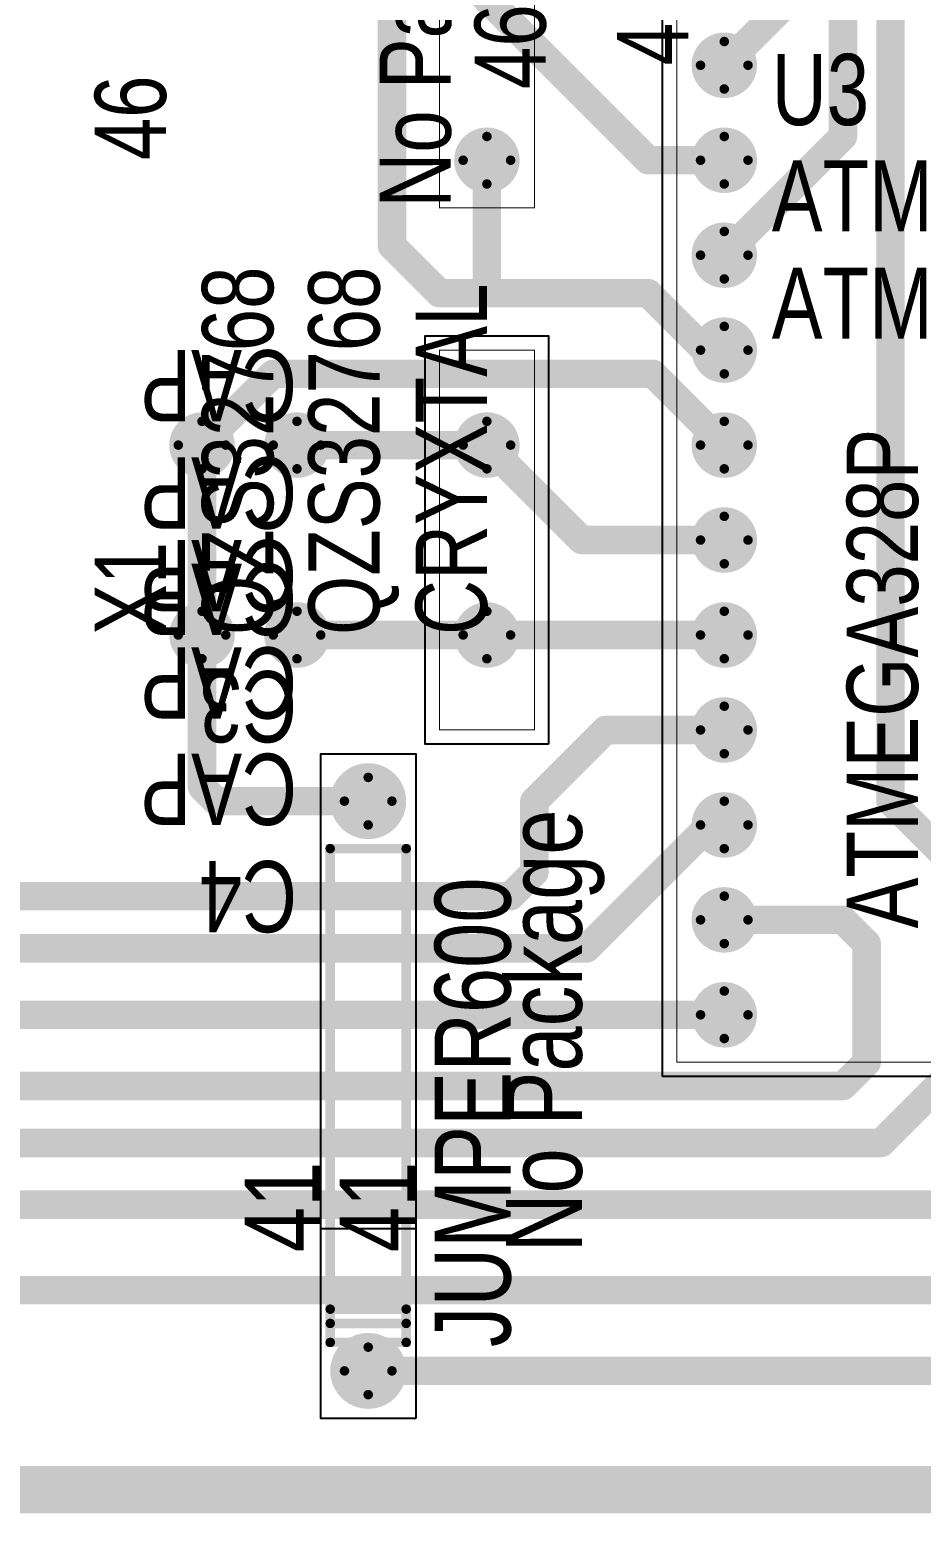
# Model space of a CAD drawing. Extents: x 0.2 to 44.6, y -5.7 to 3.4.
# Drawn here: x 2.818 to 3.758, y 0.016 to 1.579 of the extents above; entities that cross this region are included whole.
import ezdxf

# ---------------------------------------------------------------- set-up
doc = ezdxf.new("R2010")
doc.units = 0

msp = doc.modelspace()

# ---------------------------------------------------------------- linework, layer by layer
at = {"const_width": 0.05}
msp.add_lwpolyline([(0.25, 0.041), (0.25, 3.291), (5.05, 3.291), (5.05, 0.041), (0.25, 0.041)], close=True, dxfattribs=at)
for points in [[(3.485, 0.476), (3.485, 1.906), (3.915, 1.906), (3.915, 0.476), (3.485, 0.476, -0.000104)], [(3.365, 0.826), (3.235, 0.826), (3.235, 1.256), (3.365, 1.256), (3.365, 0.826, -0.000101)], [(3.235, 1.256, 1), (3.235, 1.256, 1)], [(3.365, 1.256, 1), (3.365, 1.256, 1)], [(3.125, 0.816, 1), (3.125, 0.816, 1)], [(3.225, 0.816, 1), (3.225, 0.816, 1)], [(3.235, 0.826, 1), (3.235, 0.826, 1)], [(3.365, 0.826, 1), (3.365, 0.826, 1)], [(3.365, 0.826, 1), (3.365, 0.826, 1)], [(3.485, 0.476, 1), (3.485, 0.476, 1)], [(3.485, 0.476, 1), (3.485, 0.476, 1)], [(3.125, 0.316, 1), (3.125, 0.316, 1)], [(3.225, 0.316, 1), (3.225, 0.316, 1)], [(3.125, 0.116, 1), (3.125, 0.116, 1)], [(3.125, 0.116, 1), (3.125, 0.116, 1)], [(3.225, 0.116, 1), (3.225, 0.116, 1)], [(3.225, 0.116, 1), (3.225, 0.116, 1)], [(3.225, 0.116, 1), (3.225, 0.116, 1)], [(3.225, 0.116, 1), (3.225, 0.116, 1)]]:
    msp.add_lwpolyline(points, format="xyb", close=True)
for points in [[(3.225, 0.116), (3.125, 0.116), (3.125, 0.816), (3.225, 0.816), (3.225, 0.116)], [(3.225, 0.116), (3.125, 0.116), (3.125, 0.316), (3.225, 0.316), (3.225, 0.116)]]:
    msp.add_lwpolyline(points, close=True)
at = {"layer": 'AST', "const_width": 0.01}
for points in [[(3.135, 0.216), (3.135, 0.716), (3.215, 0.716), (3.215, 0.216), (3.135, 0.216)], [(3.135, 0.196), (3.135, 0.231), (3.215, 0.231), (3.215, 0.196), (3.135, 0.196)]]:
    msp.add_lwpolyline(points, close=True, dxfattribs=at)
at = {"layer": 'AST', "const_width": 0.005}
for points in [[(3.1325, 0.716, 1), (3.1375, 0.716, 1)], [(3.2125, 0.716, 1), (3.2175, 0.716, 1)], [(3.1325, 0.231, 1), (3.1375, 0.231, 1)], [(3.2125, 0.231, 1), (3.2175, 0.231, 1)], [(3.1325, 0.216, 1), (3.1375, 0.216, 1)], [(3.1325, 0.216, 1), (3.1375, 0.216, 1)], [(3.2125, 0.216, 1), (3.2175, 0.216, 1)], [(3.1325, 0.196, 1), (3.1375, 0.196, 1)], [(3.1325, 0.196, 1), (3.1375, 0.196, 1)], [(3.2125, 0.196, 1), (3.2175, 0.196, 1)]]:
    msp.add_lwpolyline(points, format="xyb", close=True, dxfattribs=at)
at = {"layer": 'BOT', "const_width": 0.03}
for points in [[(3.675, 1.991), (3.675, 1.466)], [(3.725, 1.941), (3.725, 0.766)], [(3.2, 1.351), (3.2, 1.666)], [(3.47, 1.441), (3.27, 1.641)], [(3.55, 1.541), (3.625, 1.616)], [(3.675, 1.466), (3.55, 1.341)], [(3.3, 1.441), (3.3, 1.301)], [(3.3, 1.441), (3.3, 1.301)], [(3.55, 1.441), (3.47, 1.441)], [(3.25, 1.301), (3.2, 1.351)], [(3.3, 1.301), (3.25, 1.301)], [(3.3, 1.301), (3.47, 1.301)], [(3.47, 1.301), (3.53, 1.241)], [(3.53, 1.241), (3.55, 1.241)], [(3.075, 1.216), (3, 1.141)], [(3.475, 1.216), (3.075, 1.216)], [(3.55, 1.141), (3.475, 1.216)], [(3, 0.941), (3, 1.141)], [(3.1, 1.141), (3.3, 1.141)], [(3.4, 1.041), (3.3, 1.141)], [(3.55, 1.041), (3.4, 1.041)], [(3, 0.941), (3, 0.781)], [(3.1, 0.941), (3.3, 0.941)], [(3.3, 0.941), (3.55, 0.941)], [(3.425, 0.841), (3.35, 0.766)], [(3.55, 0.841), (3.425, 0.841)], [(3, 0.781), (3.015, 0.766)], [(3.015, 0.766), (3.175, 0.766)], [(3.35, 0.766), (3.35, 0.691)], [(3.725, 0.766), (3.85, 0.641)], [(3.535, 0.741), (3.405, 0.611)], [(3.55, 0.741), (3.535, 0.741)], [(3.35, 0.691), (3.325, 0.666)], [(3.325, 0.666), (2.775, 0.666)], [(3.675, 0.641), (3.55, 0.641)], [(3.7, 0.616), (3.675, 0.641)], [(3.405, 0.611), (2.715, 0.611)], [(3.7, 0.491), (3.7, 0.616)], [(2.675, 0.541), (3.55, 0.541)], [(3.715, 0.406), (3.85, 0.541)], [(3.675, 0.466), (3.7, 0.491)], [(2.275, 0.466), (3.675, 0.466)], [(2.18, 0.406), (3.715, 0.406)], [(2.15, 0.341), (3.775, 0.341)], [(3.895, 0.251), (2.39, 0.251)], [(4.7, 0.166), (3.175, 0.166)]]:
    msp.add_lwpolyline(points, dxfattribs=at)
at = {"layer": 'BOT'}
for points, const_width in [([(3.535, 1.541, 1), (3.565, 1.541, 1)], 0.031), ([(3.5425, 1.541, 1), (3.5575, 1.541, 1)], 0.015), ([(3.285, 1.441, 1), (3.315, 1.441, 1)], 0.031), ([(3.535, 1.441, 1), (3.565, 1.441, 1)], 0.031), ([(3.6675, 1.466, 1), (3.6825, 1.466, 1)], 0.015), ([(3.6675, 1.466, 1), (3.6825, 1.466, 1)], 0.015), ([(3.2925, 1.441, 1), (3.3075, 1.441, 1)], 0.015), ([(3.2925, 1.441, 1), (3.3075, 1.441, 1)], 0.015), ([(3.4625, 1.441, 1), (3.4775, 1.441, 1)], 0.015), ([(3.4625, 1.441, 1), (3.4775, 1.441, 1)], 0.015), ([(3.5425, 1.441, 1), (3.5575, 1.441, 1)], 0.015), ([(3.1925, 1.351, 1), (3.2075, 1.351, 1)], 0.015), ([(3.1925, 1.351, 1), (3.2075, 1.351, 1)], 0.015), ([(3.535, 1.341, 1), (3.565, 1.341, 1)], 0.031), ([(3.5425, 1.341, 1), (3.5575, 1.341, 1)], 0.015), ([(3.2425, 1.301, 1), (3.2575, 1.301, 1)], 0.015), ([(3.2425, 1.301, 1), (3.2575, 1.301, 1)], 0.015), ([(3.2925, 1.301, 1), (3.3075, 1.301, 1)], 0.015), ([(3.2925, 1.301, 1), (3.3075, 1.301, 1)], 0.015), ([(3.2925, 1.301, 1), (3.3075, 1.301, 1)], 0.015), ([(3.2925, 1.301, 1), (3.3075, 1.301, 1)], 0.015), ([(3.4625, 1.301, 1), (3.4775, 1.301, 1)], 0.015), ([(3.4625, 1.301, 1), (3.4775, 1.301, 1)], 0.015), ([(3.535, 1.241, 1), (3.565, 1.241, 1)], 0.031), ([(3.5225, 1.241, 1), (3.5375, 1.241, 1)], 0.015), ([(3.5225, 1.241, 1), (3.5375, 1.241, 1)], 0.015), ([(3.5425, 1.241, 1), (3.5575, 1.241, 1)], 0.015), ([(3.0675, 1.216, 1), (3.0825, 1.216, 1)], 0.015), ([(3.0675, 1.216, 1), (3.0825, 1.216, 1)], 0.015), ([(3.4675, 1.216, 1), (3.4825, 1.216, 1)], 0.015), ([(3.4675, 1.216, 1), (3.4825, 1.216, 1)], 0.015), ([(2.985, 1.141, 1), (3.015, 1.141, 1)], 0.031), ([(3.085, 1.141, 1), (3.115, 1.141, 1)], 0.031), ([(3.285, 1.141, 1), (3.315, 1.141, 1)], 0.031), ([(3.535, 1.141, 1), (3.565, 1.141, 1)], 0.031), ([(2.9925, 1.141, 1), (3.0075, 1.141, 1)], 0.015), ([(2.9925, 1.141, 1), (3.0075, 1.141, 1)], 0.015), ([(3.0925, 1.141, 1), (3.1075, 1.141, 1)], 0.015), ([(3.2925, 1.141, 1), (3.3075, 1.141, 1)], 0.015), ([(3.2925, 1.141, 1), (3.3075, 1.141, 1)], 0.015), ([(3.5425, 1.141, 1), (3.5575, 1.141, 1)], 0.015), ([(3.535, 1.041, 1), (3.565, 1.041, 1)], 0.031), ([(3.3925, 1.041, 1), (3.4075, 1.041, 1)], 0.015), ([(3.3925, 1.041, 1), (3.4075, 1.041, 1)], 0.015), ([(3.5425, 1.041, 1), (3.5575, 1.041, 1)], 0.015), ([(2.985, 0.941, 1), (3.015, 0.941, 1)], 0.031), ([(3.085, 0.941, 1), (3.115, 0.941, 1)], 0.031), ([(3.285, 0.941, 1), (3.315, 0.941, 1)], 0.031), ([(3.535, 0.941, 1), (3.565, 0.941, 1)], 0.031), ([(2.9925, 0.941, 1), (3.0075, 0.941, 1)], 0.015), ([(2.9925, 0.941, 1), (3.0075, 0.941, 1)], 0.015), ([(3.0925, 0.941, 1), (3.1075, 0.941, 1)], 0.015), ([(3.2925, 0.941, 1), (3.3075, 0.941, 1)], 0.015), ([(3.2925, 0.941, 1), (3.3075, 0.941, 1)], 0.015), ([(3.5425, 0.941, 1), (3.5575, 0.941, 1)], 0.015), ([(3.535, 0.841, 1), (3.565, 0.841, 1)], 0.031), ([(3.4175, 0.841, 1), (3.4325, 0.841, 1)], 0.015), ([(3.4175, 0.841, 1), (3.4325, 0.841, 1)], 0.015), ([(3.5425, 0.841, 1), (3.5575, 0.841, 1)], 0.015), ([(2.9925, 0.781, 1), (3.0075, 0.781, 1)], 0.015), ([(2.9925, 0.781, 1), (3.0075, 0.781, 1)], 0.015), ([(3.16, 0.766, 1), (3.19, 0.766, 1)], 0.031), ([(3.0075, 0.766, 1), (3.0225, 0.766, 1)], 0.015), ([(3.0075, 0.766, 1), (3.0225, 0.766, 1)], 0.015), ([(3.1675, 0.766, 1), (3.1825, 0.766, 1)], 0.015), ([(3.3425, 0.766, 1), (3.3575, 0.766, 1)], 0.015), ([(3.3425, 0.766, 1), (3.3575, 0.766, 1)], 0.015), ([(3.535, 0.741, 1), (3.565, 0.741, 1)], 0.031), ([(3.7175, 0.766, 1), (3.7325, 0.766, 1)], 0.015), ([(3.7175, 0.766, 1), (3.7325, 0.766, 1)], 0.015), ([(3.5275, 0.741, 1), (3.5425, 0.741, 1)], 0.015), ([(3.5275, 0.741, 1), (3.5425, 0.741, 1)], 0.015), ([(3.5425, 0.741, 1), (3.5575, 0.741, 1)], 0.015), ([(3.3425, 0.691, 1), (3.3575, 0.691, 1)], 0.015), ([(3.3425, 0.691, 1), (3.3575, 0.691, 1)], 0.015), ([(3.3175, 0.666, 1), (3.3325, 0.666, 1)], 0.015), ([(3.3175, 0.666, 1), (3.3325, 0.666, 1)], 0.015), ([(3.535, 0.641, 1), (3.565, 0.641, 1)], 0.031), ([(3.5425, 0.641, 1), (3.5575, 0.641, 1)], 0.015), ([(3.6675, 0.641, 1), (3.6825, 0.641, 1)], 0.015), ([(3.6675, 0.641, 1), (3.6825, 0.641, 1)], 0.015), ([(3.3975, 0.611, 1), (3.4125, 0.611, 1)], 0.015), ([(3.3975, 0.611, 1), (3.4125, 0.611, 1)], 0.015), ([(3.6925, 0.616, 1), (3.7075, 0.616, 1)], 0.015), ([(3.6925, 0.616, 1), (3.7075, 0.616, 1)], 0.015), ([(3.535, 0.541, 1), (3.565, 0.541, 1)], 0.031), ([(3.5425, 0.541, 1), (3.5575, 0.541, 1)], 0.015), ([(3.6925, 0.491, 1), (3.7075, 0.491, 1)], 0.015), ([(3.6925, 0.491, 1), (3.7075, 0.491, 1)], 0.015), ([(3.6675, 0.466, 1), (3.6825, 0.466, 1)], 0.015), ([(3.6675, 0.466, 1), (3.6825, 0.466, 1)], 0.015), ([(3.7075, 0.406, 1), (3.7225, 0.406, 1)], 0.015), ([(3.7075, 0.406, 1), (3.7225, 0.406, 1)], 0.015), ([(3.16, 0.166, 1), (3.19, 0.166, 1)], 0.031), ([(3.1675, 0.166, 1), (3.1825, 0.166, 1)], 0.015)]:
    msp.add_lwpolyline(points, format="xyb", close=True, dxfattribs=dict(at, const_width=const_width))
at = {"layer": 'DRD', "const_width": 0.01}
for points in [[(3.55, 1.516), (3.55, 1.566)], [(3.525, 1.541), (3.575, 1.541)], [(3.3, 1.416), (3.3, 1.466)], [(3.55, 1.416), (3.55, 1.466)], [(3.275, 1.441), (3.325, 1.441)], [(3.525, 1.441), (3.575, 1.441)], [(3.55, 1.316), (3.55, 1.366)], [(3.525, 1.341), (3.575, 1.341)], [(3.55, 1.216), (3.55, 1.266)], [(3.525, 1.241), (3.575, 1.241)], [(3, 1.116), (3, 1.166)], [(3.1, 1.116), (3.1, 1.166)], [(3.3, 1.116), (3.3, 1.166)], [(3.55, 1.116), (3.55, 1.166)], [(2.975, 1.141), (3.025, 1.141)], [(3.075, 1.141), (3.125, 1.141)], [(3.275, 1.141), (3.325, 1.141)], [(3.525, 1.141), (3.575, 1.141)], [(3.55, 1.016), (3.55, 1.066)], [(3.525, 1.041), (3.575, 1.041)], [(3, 0.916), (3, 0.966)], [(3.1, 0.916), (3.1, 0.966)], [(3.3, 0.916), (3.3, 0.966)], [(3.55, 0.916), (3.55, 0.966)], [(2.975, 0.941), (3.025, 0.941)], [(3.075, 0.941), (3.125, 0.941)], [(3.275, 0.941), (3.325, 0.941)], [(3.525, 0.941), (3.575, 0.941)], [(3.55, 0.816), (3.55, 0.866)], [(3.525, 0.841), (3.575, 0.841)], [(3.175, 0.741), (3.175, 0.791)], [(3.15, 0.766), (3.2, 0.766)], [(3.55, 0.716), (3.55, 0.766)], [(3.525, 0.741), (3.575, 0.741)], [(3.55, 0.616), (3.55, 0.666)], [(3.525, 0.641), (3.575, 0.641)], [(3.55, 0.516), (3.55, 0.566)], [(3.525, 0.541), (3.575, 0.541)], [(3.175, 0.141), (3.175, 0.191)], [(3.15, 0.166), (3.2, 0.166)]]:
    msp.add_lwpolyline(points, dxfattribs=at)
at = {"layer": 'DRD', "const_width": 0.005}
for points in [[(3.5475, 1.566, 1), (3.5525, 1.566, 1)], [(3.5225, 1.541, 1), (3.5275, 1.541, 1)], [(3.5725, 1.541, 1), (3.5775, 1.541, 1)], [(3.5475, 1.516, 1), (3.5525, 1.516, 1)], [(3.2975, 1.466, 1), (3.3025, 1.466, 1)], [(3.5475, 1.466, 1), (3.5525, 1.466, 1)], [(3.2725, 1.441, 1), (3.2775, 1.441, 1)], [(3.3225, 1.441, 1), (3.3275, 1.441, 1)], [(3.5225, 1.441, 1), (3.5275, 1.441, 1)], [(3.5725, 1.441, 1), (3.5775, 1.441, 1)], [(3.2975, 1.416, 1), (3.3025, 1.416, 1)], [(3.5475, 1.416, 1), (3.5525, 1.416, 1)], [(3.5475, 1.366, 1), (3.5525, 1.366, 1)], [(3.5225, 1.341, 1), (3.5275, 1.341, 1)], [(3.5725, 1.341, 1), (3.5775, 1.341, 1)], [(3.5475, 1.316, 1), (3.5525, 1.316, 1)], [(3.5475, 1.266, 1), (3.5525, 1.266, 1)], [(3.5225, 1.241, 1), (3.5275, 1.241, 1)], [(3.5725, 1.241, 1), (3.5775, 1.241, 1)], [(3.5475, 1.216, 1), (3.5525, 1.216, 1)], [(2.9975, 1.166, 1), (3.0025, 1.166, 1)], [(3.0975, 1.166, 1), (3.1025, 1.166, 1)], [(3.2975, 1.166, 1), (3.3025, 1.166, 1)], [(3.5475, 1.166, 1), (3.5525, 1.166, 1)], [(2.9725, 1.141, 1), (2.9775, 1.141, 1)], [(3.0225, 1.141, 1), (3.0275, 1.141, 1)], [(3.0725, 1.141, 1), (3.0775, 1.141, 1)], [(3.1225, 1.141, 1), (3.1275, 1.141, 1)], [(3.2725, 1.141, 1), (3.2775, 1.141, 1)], [(3.3225, 1.141, 1), (3.3275, 1.141, 1)], [(3.5225, 1.141, 1), (3.5275, 1.141, 1)], [(3.5725, 1.141, 1), (3.5775, 1.141, 1)], [(2.9975, 1.116, 1), (3.0025, 1.116, 1)], [(3.0975, 1.116, 1), (3.1025, 1.116, 1)], [(3.2975, 1.116, 1), (3.3025, 1.116, 1)], [(3.5475, 1.116, 1), (3.5525, 1.116, 1)], [(3.5475, 1.066, 1), (3.5525, 1.066, 1)], [(3.5225, 1.041, 1), (3.5275, 1.041, 1)], [(3.5725, 1.041, 1), (3.5775, 1.041, 1)], [(3.5475, 1.016, 1), (3.5525, 1.016, 1)], [(2.9975, 0.966, 1), (3.0025, 0.966, 1)], [(3.0975, 0.966, 1), (3.1025, 0.966, 1)], [(3.2975, 0.966, 1), (3.3025, 0.966, 1)], [(3.5475, 0.966, 1), (3.5525, 0.966, 1)], [(2.9725, 0.941, 1), (2.9775, 0.941, 1)], [(3.0225, 0.941, 1), (3.0275, 0.941, 1)], [(3.0725, 0.941, 1), (3.0775, 0.941, 1)], [(3.1225, 0.941, 1), (3.1275, 0.941, 1)], [(3.2725, 0.941, 1), (3.2775, 0.941, 1)], [(3.3225, 0.941, 1), (3.3275, 0.941, 1)], [(3.5225, 0.941, 1), (3.5275, 0.941, 1)], [(3.5725, 0.941, 1), (3.5775, 0.941, 1)], [(2.9975, 0.916, 1), (3.0025, 0.916, 1)], [(3.0975, 0.916, 1), (3.1025, 0.916, 1)], [(3.2975, 0.916, 1), (3.3025, 0.916, 1)], [(3.5475, 0.916, 1), (3.5525, 0.916, 1)], [(3.5475, 0.866, 1), (3.5525, 0.866, 1)], [(3.5225, 0.841, 1), (3.5275, 0.841, 1)], [(3.5725, 0.841, 1), (3.5775, 0.841, 1)], [(3.5475, 0.816, 1), (3.5525, 0.816, 1)], [(3.1725, 0.791, 1), (3.1775, 0.791, 1)], [(3.1475, 0.766, 1), (3.1525, 0.766, 1)], [(3.1975, 0.766, 1), (3.2025, 0.766, 1)], [(3.5475, 0.766, 1), (3.5525, 0.766, 1)], [(3.1725, 0.741, 1), (3.1775, 0.741, 1)], [(3.5225, 0.741, 1), (3.5275, 0.741, 1)], [(3.5725, 0.741, 1), (3.5775, 0.741, 1)], [(3.5475, 0.716, 1), (3.5525, 0.716, 1)], [(3.5475, 0.666, 1), (3.5525, 0.666, 1)], [(3.5225, 0.641, 1), (3.5275, 0.641, 1)], [(3.5725, 0.641, 1), (3.5775, 0.641, 1)], [(3.5475, 0.616, 1), (3.5525, 0.616, 1)], [(3.5475, 0.566, 1), (3.5525, 0.566, 1)], [(3.5225, 0.541, 1), (3.5275, 0.541, 1)], [(3.5725, 0.541, 1), (3.5775, 0.541, 1)], [(3.5475, 0.516, 1), (3.5525, 0.516, 1)], [(3.1725, 0.191, 1), (3.1775, 0.191, 1)], [(3.1475, 0.166, 1), (3.1525, 0.166, 1)], [(3.1975, 0.166, 1), (3.2025, 0.166, 1)], [(3.1725, 0.141, 1), (3.1775, 0.141, 1)]]:
    msp.add_lwpolyline(points, format="xyb", close=True, dxfattribs=at)
at = {"layer": 'DRL', "const_width": 0.019}
for points in [[(3.541, 1.541, 1), (3.559, 1.541, 1)], [(3.291, 1.441, 1), (3.309, 1.441, 1)], [(3.541, 1.441, 1), (3.559, 1.441, 1)], [(3.541, 1.341, 1), (3.559, 1.341, 1)], [(3.541, 1.241, 1), (3.559, 1.241, 1)], [(2.991, 1.141, 1), (3.009, 1.141, 1)], [(3.091, 1.141, 1), (3.109, 1.141, 1)], [(3.291, 1.141, 1), (3.309, 1.141, 1)], [(3.541, 1.141, 1), (3.559, 1.141, 1)], [(3.541, 1.041, 1), (3.559, 1.041, 1)], [(2.991, 0.941, 1), (3.009, 0.941, 1)], [(3.091, 0.941, 1), (3.109, 0.941, 1)], [(3.291, 0.941, 1), (3.309, 0.941, 1)], [(3.541, 0.941, 1), (3.559, 0.941, 1)], [(3.541, 0.841, 1), (3.559, 0.841, 1)], [(3.166, 0.766, 1), (3.184, 0.766, 1)], [(3.541, 0.741, 1), (3.559, 0.741, 1)], [(3.541, 0.641, 1), (3.559, 0.641, 1)], [(3.541, 0.541, 1), (3.559, 0.541, 1)], [(3.166, 0.166, 1), (3.184, 0.166, 1)]]:
    msp.add_lwpolyline(points, format="xyb", close=True, dxfattribs=at)
at = {"layer": 'GND'}
for points, const_width in [([(3.533, 1.541, 1), (3.567, 1.541, 1)], 0.035), ([(3.283, 1.441, 1), (3.317, 1.441, 1)], 0.035), ([(3.533, 1.441, 1), (3.567, 1.441, 1)], 0.035), ([(3.533, 1.341, 1), (3.567, 1.341, 1)], 0.035), ([(3.533, 1.241, 1), (3.567, 1.241, 1)], 0.035), ([(2.983, 1.141, 1), (3.017, 1.141, 1)], 0.035), ([(3.083, 1.141, 1), (3.117, 1.141, 1)], 0.035), ([(3.283, 1.141, 1), (3.317, 1.141, 1)], 0.035), ([(3.533, 1.141, 1), (3.567, 1.141, 1)], 0.035), ([(3.533, 1.041, 1), (3.567, 1.041, 1)], 0.035), ([(2.983, 0.941, 1), (3.017, 0.941, 1)], 0.035), ([(3.083, 0.941, 1), (3.117, 0.941, 1)], 0.035), ([(3.283, 0.941, 1), (3.317, 0.941, 1)], 0.035), ([(3.533, 0.941, 1), (3.567, 0.941, 1)], 0.035), ([(3.533, 0.841, 1), (3.567, 0.841, 1)], 0.035), ([(3.155, 0.766, 1), (3.195, 0.766, 1)], 0.04), ([(3.533, 0.741, 1), (3.567, 0.741, 1)], 0.035), ([(3.533, 0.641, 1), (3.567, 0.641, 1)], 0.035), ([(3.533, 0.541, 1), (3.567, 0.541, 1)], 0.035), ([(3.155, 0.166, 1), (3.195, 0.166, 1)], 0.04)]:
    msp.add_lwpolyline(points, format="xyb", close=True, dxfattribs=dict(at, const_width=const_width))
at = {"layer": 'I10', "const_width": 0.031}
for points in [[(3.535, 1.541, 1), (3.565, 1.541, 1)], [(3.285, 1.441, 1), (3.315, 1.441, 1)], [(3.535, 1.441, 1), (3.565, 1.441, 1)], [(3.535, 1.341, 1), (3.565, 1.341, 1)], [(3.535, 1.241, 1), (3.565, 1.241, 1)], [(2.985, 1.141, 1), (3.015, 1.141, 1)], [(3.085, 1.141, 1), (3.115, 1.141, 1)], [(3.285, 1.141, 1), (3.315, 1.141, 1)], [(3.535, 1.141, 1), (3.565, 1.141, 1)], [(3.535, 1.041, 1), (3.565, 1.041, 1)], [(2.985, 0.941, 1), (3.015, 0.941, 1)], [(3.085, 0.941, 1), (3.115, 0.941, 1)], [(3.285, 0.941, 1), (3.315, 0.941, 1)], [(3.535, 0.941, 1), (3.565, 0.941, 1)], [(3.535, 0.841, 1), (3.565, 0.841, 1)], [(3.16, 0.766, 1), (3.19, 0.766, 1)], [(3.535, 0.741, 1), (3.565, 0.741, 1)], [(3.535, 0.641, 1), (3.565, 0.641, 1)], [(3.535, 0.541, 1), (3.565, 0.541, 1)], [(3.16, 0.166, 1), (3.19, 0.166, 1)]]:
    msp.add_lwpolyline(points, format="xyb", close=True, dxfattribs=at)
at = {"layer": 'I11', "const_width": 0.031}
for points in [[(3.535, 1.541, 1), (3.565, 1.541, 1)], [(3.285, 1.441, 1), (3.315, 1.441, 1)], [(3.535, 1.441, 1), (3.565, 1.441, 1)], [(3.535, 1.341, 1), (3.565, 1.341, 1)], [(3.535, 1.241, 1), (3.565, 1.241, 1)], [(2.985, 1.141, 1), (3.015, 1.141, 1)], [(3.085, 1.141, 1), (3.115, 1.141, 1)], [(3.285, 1.141, 1), (3.315, 1.141, 1)], [(3.535, 1.141, 1), (3.565, 1.141, 1)], [(3.535, 1.041, 1), (3.565, 1.041, 1)], [(2.985, 0.941, 1), (3.015, 0.941, 1)], [(3.085, 0.941, 1), (3.115, 0.941, 1)], [(3.285, 0.941, 1), (3.315, 0.941, 1)], [(3.535, 0.941, 1), (3.565, 0.941, 1)], [(3.535, 0.841, 1), (3.565, 0.841, 1)], [(3.16, 0.766, 1), (3.19, 0.766, 1)], [(3.535, 0.741, 1), (3.565, 0.741, 1)], [(3.535, 0.641, 1), (3.565, 0.641, 1)], [(3.535, 0.541, 1), (3.565, 0.541, 1)], [(3.16, 0.166, 1), (3.19, 0.166, 1)]]:
    msp.add_lwpolyline(points, format="xyb", close=True, dxfattribs=at)
at = {"layer": 'I12', "const_width": 0.031}
for points in [[(3.535, 1.541, 1), (3.565, 1.541, 1)], [(3.285, 1.441, 1), (3.315, 1.441, 1)], [(3.535, 1.441, 1), (3.565, 1.441, 1)], [(3.535, 1.341, 1), (3.565, 1.341, 1)], [(3.535, 1.241, 1), (3.565, 1.241, 1)], [(2.985, 1.141, 1), (3.015, 1.141, 1)], [(3.085, 1.141, 1), (3.115, 1.141, 1)], [(3.285, 1.141, 1), (3.315, 1.141, 1)], [(3.535, 1.141, 1), (3.565, 1.141, 1)], [(3.535, 1.041, 1), (3.565, 1.041, 1)], [(2.985, 0.941, 1), (3.015, 0.941, 1)], [(3.085, 0.941, 1), (3.115, 0.941, 1)], [(3.285, 0.941, 1), (3.315, 0.941, 1)], [(3.535, 0.941, 1), (3.565, 0.941, 1)], [(3.535, 0.841, 1), (3.565, 0.841, 1)], [(3.16, 0.766, 1), (3.19, 0.766, 1)], [(3.535, 0.741, 1), (3.565, 0.741, 1)], [(3.535, 0.641, 1), (3.565, 0.641, 1)], [(3.535, 0.541, 1), (3.565, 0.541, 1)], [(3.16, 0.166, 1), (3.19, 0.166, 1)]]:
    msp.add_lwpolyline(points, format="xyb", close=True, dxfattribs=at)
at = {"layer": 'IN1', "const_width": 0.031}
for points in [[(3.535, 1.541, 1), (3.565, 1.541, 1)], [(3.285, 1.441, 1), (3.315, 1.441, 1)], [(3.535, 1.441, 1), (3.565, 1.441, 1)], [(3.535, 1.341, 1), (3.565, 1.341, 1)], [(3.535, 1.241, 1), (3.565, 1.241, 1)], [(2.985, 1.141, 1), (3.015, 1.141, 1)], [(3.085, 1.141, 1), (3.115, 1.141, 1)], [(3.285, 1.141, 1), (3.315, 1.141, 1)], [(3.535, 1.141, 1), (3.565, 1.141, 1)], [(3.535, 1.041, 1), (3.565, 1.041, 1)], [(2.985, 0.941, 1), (3.015, 0.941, 1)], [(3.085, 0.941, 1), (3.115, 0.941, 1)], [(3.285, 0.941, 1), (3.315, 0.941, 1)], [(3.535, 0.941, 1), (3.565, 0.941, 1)], [(3.535, 0.841, 1), (3.565, 0.841, 1)], [(3.16, 0.766, 1), (3.19, 0.766, 1)], [(3.535, 0.741, 1), (3.565, 0.741, 1)], [(3.535, 0.641, 1), (3.565, 0.641, 1)], [(3.535, 0.541, 1), (3.565, 0.541, 1)], [(3.16, 0.166, 1), (3.19, 0.166, 1)]]:
    msp.add_lwpolyline(points, format="xyb", close=True, dxfattribs=at)
at = {"layer": 'IN2', "const_width": 0.031}
for points in [[(3.535, 1.541, 1), (3.565, 1.541, 1)], [(3.285, 1.441, 1), (3.315, 1.441, 1)], [(3.535, 1.441, 1), (3.565, 1.441, 1)], [(3.535, 1.341, 1), (3.565, 1.341, 1)], [(3.535, 1.241, 1), (3.565, 1.241, 1)], [(2.985, 1.141, 1), (3.015, 1.141, 1)], [(3.085, 1.141, 1), (3.115, 1.141, 1)], [(3.285, 1.141, 1), (3.315, 1.141, 1)], [(3.535, 1.141, 1), (3.565, 1.141, 1)], [(3.535, 1.041, 1), (3.565, 1.041, 1)], [(2.985, 0.941, 1), (3.015, 0.941, 1)], [(3.085, 0.941, 1), (3.115, 0.941, 1)], [(3.285, 0.941, 1), (3.315, 0.941, 1)], [(3.535, 0.941, 1), (3.565, 0.941, 1)], [(3.535, 0.841, 1), (3.565, 0.841, 1)], [(3.16, 0.766, 1), (3.19, 0.766, 1)], [(3.535, 0.741, 1), (3.565, 0.741, 1)], [(3.535, 0.641, 1), (3.565, 0.641, 1)], [(3.535, 0.541, 1), (3.565, 0.541, 1)], [(3.16, 0.166, 1), (3.19, 0.166, 1)]]:
    msp.add_lwpolyline(points, format="xyb", close=True, dxfattribs=at)
at = {"layer": 'IN3', "const_width": 0.031}
for points in [[(3.535, 1.541, 1), (3.565, 1.541, 1)], [(3.285, 1.441, 1), (3.315, 1.441, 1)], [(3.535, 1.441, 1), (3.565, 1.441, 1)], [(3.535, 1.341, 1), (3.565, 1.341, 1)], [(3.535, 1.241, 1), (3.565, 1.241, 1)], [(2.985, 1.141, 1), (3.015, 1.141, 1)], [(3.085, 1.141, 1), (3.115, 1.141, 1)], [(3.285, 1.141, 1), (3.315, 1.141, 1)], [(3.535, 1.141, 1), (3.565, 1.141, 1)], [(3.535, 1.041, 1), (3.565, 1.041, 1)], [(2.985, 0.941, 1), (3.015, 0.941, 1)], [(3.085, 0.941, 1), (3.115, 0.941, 1)], [(3.285, 0.941, 1), (3.315, 0.941, 1)], [(3.535, 0.941, 1), (3.565, 0.941, 1)], [(3.535, 0.841, 1), (3.565, 0.841, 1)], [(3.16, 0.766, 1), (3.19, 0.766, 1)], [(3.535, 0.741, 1), (3.565, 0.741, 1)], [(3.535, 0.641, 1), (3.565, 0.641, 1)], [(3.535, 0.541, 1), (3.565, 0.541, 1)], [(3.16, 0.166, 1), (3.19, 0.166, 1)]]:
    msp.add_lwpolyline(points, format="xyb", close=True, dxfattribs=at)
at = {"layer": 'IN4', "const_width": 0.031}
for points in [[(3.535, 1.541, 1), (3.565, 1.541, 1)], [(3.285, 1.441, 1), (3.315, 1.441, 1)], [(3.535, 1.441, 1), (3.565, 1.441, 1)], [(3.535, 1.341, 1), (3.565, 1.341, 1)], [(3.535, 1.241, 1), (3.565, 1.241, 1)], [(2.985, 1.141, 1), (3.015, 1.141, 1)], [(3.085, 1.141, 1), (3.115, 1.141, 1)], [(3.285, 1.141, 1), (3.315, 1.141, 1)], [(3.535, 1.141, 1), (3.565, 1.141, 1)], [(3.535, 1.041, 1), (3.565, 1.041, 1)], [(2.985, 0.941, 1), (3.015, 0.941, 1)], [(3.085, 0.941, 1), (3.115, 0.941, 1)], [(3.285, 0.941, 1), (3.315, 0.941, 1)], [(3.535, 0.941, 1), (3.565, 0.941, 1)], [(3.535, 0.841, 1), (3.565, 0.841, 1)], [(3.16, 0.766, 1), (3.19, 0.766, 1)], [(3.535, 0.741, 1), (3.565, 0.741, 1)], [(3.535, 0.641, 1), (3.565, 0.641, 1)], [(3.535, 0.541, 1), (3.565, 0.541, 1)], [(3.16, 0.166, 1), (3.19, 0.166, 1)]]:
    msp.add_lwpolyline(points, format="xyb", close=True, dxfattribs=at)
at = {"layer": 'IN5', "const_width": 0.031}
for points in [[(3.535, 1.541, 1), (3.565, 1.541, 1)], [(3.285, 1.441, 1), (3.315, 1.441, 1)], [(3.535, 1.441, 1), (3.565, 1.441, 1)], [(3.535, 1.341, 1), (3.565, 1.341, 1)], [(3.535, 1.241, 1), (3.565, 1.241, 1)], [(2.985, 1.141, 1), (3.015, 1.141, 1)], [(3.085, 1.141, 1), (3.115, 1.141, 1)], [(3.285, 1.141, 1), (3.315, 1.141, 1)], [(3.535, 1.141, 1), (3.565, 1.141, 1)], [(3.535, 1.041, 1), (3.565, 1.041, 1)], [(2.985, 0.941, 1), (3.015, 0.941, 1)], [(3.085, 0.941, 1), (3.115, 0.941, 1)], [(3.285, 0.941, 1), (3.315, 0.941, 1)], [(3.535, 0.941, 1), (3.565, 0.941, 1)], [(3.535, 0.841, 1), (3.565, 0.841, 1)], [(3.16, 0.766, 1), (3.19, 0.766, 1)], [(3.535, 0.741, 1), (3.565, 0.741, 1)], [(3.535, 0.641, 1), (3.565, 0.641, 1)], [(3.535, 0.541, 1), (3.565, 0.541, 1)], [(3.16, 0.166, 1), (3.19, 0.166, 1)]]:
    msp.add_lwpolyline(points, format="xyb", close=True, dxfattribs=at)
at = {"layer": 'IN6', "const_width": 0.031}
for points in [[(3.535, 1.541, 1), (3.565, 1.541, 1)], [(3.285, 1.441, 1), (3.315, 1.441, 1)], [(3.535, 1.441, 1), (3.565, 1.441, 1)], [(3.535, 1.341, 1), (3.565, 1.341, 1)], [(3.535, 1.241, 1), (3.565, 1.241, 1)], [(2.985, 1.141, 1), (3.015, 1.141, 1)], [(3.085, 1.141, 1), (3.115, 1.141, 1)], [(3.285, 1.141, 1), (3.315, 1.141, 1)], [(3.535, 1.141, 1), (3.565, 1.141, 1)], [(3.535, 1.041, 1), (3.565, 1.041, 1)], [(2.985, 0.941, 1), (3.015, 0.941, 1)], [(3.085, 0.941, 1), (3.115, 0.941, 1)], [(3.285, 0.941, 1), (3.315, 0.941, 1)], [(3.535, 0.941, 1), (3.565, 0.941, 1)], [(3.535, 0.841, 1), (3.565, 0.841, 1)], [(3.16, 0.766, 1), (3.19, 0.766, 1)], [(3.535, 0.741, 1), (3.565, 0.741, 1)], [(3.535, 0.641, 1), (3.565, 0.641, 1)], [(3.535, 0.541, 1), (3.565, 0.541, 1)], [(3.16, 0.166, 1), (3.19, 0.166, 1)]]:
    msp.add_lwpolyline(points, format="xyb", close=True, dxfattribs=at)
at = {"layer": 'IN7', "const_width": 0.031}
for points in [[(3.535, 1.541, 1), (3.565, 1.541, 1)], [(3.285, 1.441, 1), (3.315, 1.441, 1)], [(3.535, 1.441, 1), (3.565, 1.441, 1)], [(3.535, 1.341, 1), (3.565, 1.341, 1)], [(3.535, 1.241, 1), (3.565, 1.241, 1)], [(2.985, 1.141, 1), (3.015, 1.141, 1)], [(3.085, 1.141, 1), (3.115, 1.141, 1)], [(3.285, 1.141, 1), (3.315, 1.141, 1)], [(3.535, 1.141, 1), (3.565, 1.141, 1)], [(3.535, 1.041, 1), (3.565, 1.041, 1)], [(2.985, 0.941, 1), (3.015, 0.941, 1)], [(3.085, 0.941, 1), (3.115, 0.941, 1)], [(3.285, 0.941, 1), (3.315, 0.941, 1)], [(3.535, 0.941, 1), (3.565, 0.941, 1)], [(3.535, 0.841, 1), (3.565, 0.841, 1)], [(3.16, 0.766, 1), (3.19, 0.766, 1)], [(3.535, 0.741, 1), (3.565, 0.741, 1)], [(3.535, 0.641, 1), (3.565, 0.641, 1)], [(3.535, 0.541, 1), (3.565, 0.541, 1)], [(3.16, 0.166, 1), (3.19, 0.166, 1)]]:
    msp.add_lwpolyline(points, format="xyb", close=True, dxfattribs=at)
at = {"layer": 'IN8', "const_width": 0.031}
for points in [[(3.535, 1.541, 1), (3.565, 1.541, 1)], [(3.285, 1.441, 1), (3.315, 1.441, 1)], [(3.535, 1.441, 1), (3.565, 1.441, 1)], [(3.535, 1.341, 1), (3.565, 1.341, 1)], [(3.535, 1.241, 1), (3.565, 1.241, 1)], [(2.985, 1.141, 1), (3.015, 1.141, 1)], [(3.085, 1.141, 1), (3.115, 1.141, 1)], [(3.285, 1.141, 1), (3.315, 1.141, 1)], [(3.535, 1.141, 1), (3.565, 1.141, 1)], [(3.535, 1.041, 1), (3.565, 1.041, 1)], [(2.985, 0.941, 1), (3.015, 0.941, 1)], [(3.085, 0.941, 1), (3.115, 0.941, 1)], [(3.285, 0.941, 1), (3.315, 0.941, 1)], [(3.535, 0.941, 1), (3.565, 0.941, 1)], [(3.535, 0.841, 1), (3.565, 0.841, 1)], [(3.16, 0.766, 1), (3.19, 0.766, 1)], [(3.535, 0.741, 1), (3.565, 0.741, 1)], [(3.535, 0.641, 1), (3.565, 0.641, 1)], [(3.535, 0.541, 1), (3.565, 0.541, 1)], [(3.16, 0.166, 1), (3.19, 0.166, 1)]]:
    msp.add_lwpolyline(points, format="xyb", close=True, dxfattribs=at)
at = {"layer": 'IN9', "const_width": 0.031}
for points in [[(3.535, 1.541, 1), (3.565, 1.541, 1)], [(3.285, 1.441, 1), (3.315, 1.441, 1)], [(3.535, 1.441, 1), (3.565, 1.441, 1)], [(3.535, 1.341, 1), (3.565, 1.341, 1)], [(3.535, 1.241, 1), (3.565, 1.241, 1)], [(2.985, 1.141, 1), (3.015, 1.141, 1)], [(3.085, 1.141, 1), (3.115, 1.141, 1)], [(3.285, 1.141, 1), (3.315, 1.141, 1)], [(3.535, 1.141, 1), (3.565, 1.141, 1)], [(3.535, 1.041, 1), (3.565, 1.041, 1)], [(2.985, 0.941, 1), (3.015, 0.941, 1)], [(3.085, 0.941, 1), (3.115, 0.941, 1)], [(3.285, 0.941, 1), (3.315, 0.941, 1)], [(3.535, 0.941, 1), (3.565, 0.941, 1)], [(3.535, 0.841, 1), (3.565, 0.841, 1)], [(3.16, 0.766, 1), (3.19, 0.766, 1)], [(3.535, 0.741, 1), (3.565, 0.741, 1)], [(3.535, 0.641, 1), (3.565, 0.641, 1)], [(3.535, 0.541, 1), (3.565, 0.541, 1)], [(3.16, 0.166, 1), (3.19, 0.166, 1)]]:
    msp.add_lwpolyline(points, format="xyb", close=True, dxfattribs=at)
at = {"layer": 'PWR'}
for points, const_width in [([(3.533, 1.541, 1), (3.567, 1.541, 1)], 0.035), ([(3.283, 1.441, 1), (3.317, 1.441, 1)], 0.035), ([(3.533, 1.441, 1), (3.567, 1.441, 1)], 0.035), ([(3.533, 1.341, 1), (3.567, 1.341, 1)], 0.035), ([(3.533, 1.241, 1), (3.567, 1.241, 1)], 0.035), ([(2.983, 1.141, 1), (3.017, 1.141, 1)], 0.035), ([(3.083, 1.141, 1), (3.117, 1.141, 1)], 0.035), ([(3.283, 1.141, 1), (3.317, 1.141, 1)], 0.035), ([(3.533, 1.141, 1), (3.567, 1.141, 1)], 0.035), ([(3.533, 1.041, 1), (3.567, 1.041, 1)], 0.035), ([(2.983, 0.941, 1), (3.017, 0.941, 1)], 0.035), ([(3.083, 0.941, 1), (3.117, 0.941, 1)], 0.035), ([(3.283, 0.941, 1), (3.317, 0.941, 1)], 0.035), ([(3.533, 0.941, 1), (3.567, 0.941, 1)], 0.035), ([(3.533, 0.841, 1), (3.567, 0.841, 1)], 0.035), ([(3.155, 0.766, 1), (3.195, 0.766, 1)], 0.04), ([(3.533, 0.741, 1), (3.567, 0.741, 1)], 0.035), ([(3.533, 0.641, 1), (3.567, 0.641, 1)], 0.035), ([(3.533, 0.541, 1), (3.567, 0.541, 1)], 0.035), ([(3.155, 0.166, 1), (3.195, 0.166, 1)], 0.04)]:
    msp.add_lwpolyline(points, format="xyb", close=True, dxfattribs=dict(at, const_width=const_width))
at = {"layer": 'SMB', "const_width": 0.033}
for points in [[(3.534, 1.541, 1), (3.566, 1.541, 1)], [(3.284, 1.441, 1), (3.316, 1.441, 1)], [(3.534, 1.441, 1), (3.566, 1.441, 1)], [(3.534, 1.341, 1), (3.566, 1.341, 1)], [(3.534, 1.241, 1), (3.566, 1.241, 1)], [(2.984, 1.141, 1), (3.016, 1.141, 1)], [(3.084, 1.141, 1), (3.116, 1.141, 1)], [(3.284, 1.141, 1), (3.316, 1.141, 1)], [(3.534, 1.141, 1), (3.566, 1.141, 1)], [(3.534, 1.041, 1), (3.566, 1.041, 1)], [(2.984, 0.941, 1), (3.016, 0.941, 1)], [(3.084, 0.941, 1), (3.116, 0.941, 1)], [(3.284, 0.941, 1), (3.316, 0.941, 1)], [(3.534, 0.941, 1), (3.566, 0.941, 1)], [(3.534, 0.841, 1), (3.566, 0.841, 1)], [(3.159, 0.766, 1), (3.191, 0.766, 1)], [(3.534, 0.741, 1), (3.566, 0.741, 1)], [(3.534, 0.641, 1), (3.566, 0.641, 1)], [(3.534, 0.541, 1), (3.566, 0.541, 1)], [(3.159, 0.166, 1), (3.191, 0.166, 1)]]:
    msp.add_lwpolyline(points, format="xyb", close=True, dxfattribs=at)
at = {"layer": 'SMT', "const_width": 0.033}
for points in [[(3.534, 1.541, 1), (3.566, 1.541, 1)], [(3.284, 1.441, 1), (3.316, 1.441, 1)], [(3.534, 1.441, 1), (3.566, 1.441, 1)], [(3.534, 1.341, 1), (3.566, 1.341, 1)], [(3.534, 1.241, 1), (3.566, 1.241, 1)], [(2.984, 1.141, 1), (3.016, 1.141, 1)], [(3.084, 1.141, 1), (3.116, 1.141, 1)], [(3.284, 1.141, 1), (3.316, 1.141, 1)], [(3.534, 1.141, 1), (3.566, 1.141, 1)], [(3.534, 1.041, 1), (3.566, 1.041, 1)], [(2.984, 0.941, 1), (3.016, 0.941, 1)], [(3.084, 0.941, 1), (3.116, 0.941, 1)], [(3.284, 0.941, 1), (3.316, 0.941, 1)], [(3.534, 0.941, 1), (3.566, 0.941, 1)], [(3.534, 0.841, 1), (3.566, 0.841, 1)], [(3.159, 0.766, 1), (3.191, 0.766, 1)], [(3.534, 0.741, 1), (3.566, 0.741, 1)], [(3.534, 0.641, 1), (3.566, 0.641, 1)], [(3.534, 0.541, 1), (3.566, 0.541, 1)], [(3.159, 0.166, 1), (3.191, 0.166, 1)]]:
    msp.add_lwpolyline(points, format="xyb", close=True, dxfattribs=at)
at = {"layer": 'SST', "const_width": 0.01}
for points in [[(3.135, 0.216), (3.135, 0.716), (3.215, 0.716), (3.215, 0.216), (3.135, 0.216)], [(3.135, 0.196), (3.135, 0.231), (3.215, 0.231), (3.215, 0.196), (3.135, 0.196)]]:
    msp.add_lwpolyline(points, close=True, dxfattribs=at)
at = {"layer": 'SST', "const_width": 0.005}
for points in [[(3.1325, 0.716, 1), (3.1375, 0.716, 1)], [(3.2125, 0.716, 1), (3.2175, 0.716, 1)], [(3.1325, 0.231, 1), (3.1375, 0.231, 1)], [(3.2125, 0.231, 1), (3.2175, 0.231, 1)], [(3.1325, 0.216, 1), (3.1375, 0.216, 1)], [(3.1325, 0.216, 1), (3.1375, 0.216, 1)], [(3.2125, 0.216, 1), (3.2175, 0.216, 1)], [(3.1325, 0.196, 1), (3.1375, 0.196, 1)], [(3.1325, 0.196, 1), (3.1375, 0.196, 1)], [(3.2125, 0.196, 1), (3.2175, 0.196, 1)]]:
    msp.add_lwpolyline(points, format="xyb", close=True, dxfattribs=at)
at = {"layer": 'TOP', "const_width": 0.001}
for points in [[(3.25, 1.391), (3.35, 1.391), (3.35, 1.891), (3.25, 1.891), (3.25, 1.391)], [(3.5, 1.891), (3.5, 0.491), (3.9, 0.491), (3.9, 1.891), (3.5, 1.891)], [(3.25, 0.841), (3.35, 0.841), (3.35, 1.241), (3.25, 1.241), (3.25, 0.841)]]:
    msp.add_lwpolyline(points, close=True, dxfattribs=at)
at = {"layer": 'TOP'}
for points, const_width in [([(3.535, 1.541, 1), (3.565, 1.541, 1)], 0.031), ([(3.285, 1.441, 1), (3.315, 1.441, 1)], 0.031), ([(3.535, 1.441, 1), (3.565, 1.441, 1)], 0.031), ([(3.2498, 1.391, 1), (3.2502, 1.391, 1)], 0.0005), ([(3.2498, 1.391, 1), (3.2502, 1.391, 1)], 0.0005), ([(3.3498, 1.391, 1), (3.3503, 1.391, 1)], 0.0005), ([(3.535, 1.341, 1), (3.565, 1.341, 1)], 0.031), ([(3.535, 1.241, 1), (3.565, 1.241, 1)], 0.031), ([(3.2498, 1.241, 1), (3.2502, 1.241, 1)], 0.0005), ([(3.3498, 1.241, 1), (3.3503, 1.241, 1)], 0.0005), ([(2.985, 1.141, 1), (3.015, 1.141, 1)], 0.031), ([(3.085, 1.141, 1), (3.115, 1.141, 1)], 0.031), ([(3.285, 1.141, 1), (3.315, 1.141, 1)], 0.031), ([(3.535, 1.141, 1), (3.565, 1.141, 1)], 0.031), ([(3.535, 1.041, 1), (3.565, 1.041, 1)], 0.031), ([(2.985, 0.941, 1), (3.015, 0.941, 1)], 0.031), ([(3.085, 0.941, 1), (3.115, 0.941, 1)], 0.031), ([(3.285, 0.941, 1), (3.315, 0.941, 1)], 0.031), ([(3.535, 0.941, 1), (3.565, 0.941, 1)], 0.031), ([(3.535, 0.841, 1), (3.565, 0.841, 1)], 0.031), ([(3.2498, 0.841, 1), (3.2502, 0.841, 1)], 0.0005), ([(3.2498, 0.841, 1), (3.2502, 0.841, 1)], 0.0005), ([(3.3498, 0.841, 1), (3.3503, 0.841, 1)], 0.0005), ([(3.16, 0.766, 1), (3.19, 0.766, 1)], 0.031), ([(3.535, 0.741, 1), (3.565, 0.741, 1)], 0.031), ([(3.535, 0.641, 1), (3.565, 0.641, 1)], 0.031), ([(3.535, 0.541, 1), (3.565, 0.541, 1)], 0.031), ([(3.4998, 0.491, 1), (3.5002, 0.491, 1)], 0.0005), ([(3.16, 0.166, 1), (3.19, 0.166, 1)], 0.031)]:
    msp.add_lwpolyline(points, format="xyb", close=True, dxfattribs=dict(at, const_width=const_width))

# ---------------------------------------------------------------- texts
at = {"layer": 'AST', "width": 0.8}
for s, height, rotation, p in [('No Package', 0.075, 90, (3.262, 1.391)), ('45', 0.075, 90, (3.512, 1.541)), ('46', 0.075, 90, (2.962, 1.441)), ('QZS32768', 0.075, 90, (3.075, 0.941)), ('QZS32768', 0.075, 90, (3.187, 0.941)), ('CRYXTAL', 0.075, 90, (3.3, 0.941)), ('CAP', 0.075, 180, (3.1, 1.241)), ('ATMEGA328P', 0.075, 90, (3.754, 0.632)), ('CAP', 0.075, 180, (3.1, 1.128)), ('X1', 0.075, 90, (2.962, 0.941)), ('CAP', 0.075, 180, (3.1, 1.041)), ('CAP', 0.075, 180, (3.1, 1.016)), ('CAP', 0.075, 180, (3.1, 0.928)), ('C3', 0.075, 180, (3.1, 0.903)), ('CAP', 0.075, 180, (3.1, 0.816)), ('No Package', 0.08, 90, (3.4, 0.291)), ('C4', 0.075, 180, (3.1, 0.703)), ('JUMPER600', 0.08, 90, (3.325, 0.191)), ('41', 0.08, 90, (3.225, 0.291))]:
    msp.add_text(s, height=height, rotation=rotation, dxfattribs=at).set_placement(p)
for s, p in [('U3', (3.6, 1.478)), ('ATMEGA328P', (3.6, 1.366)), ('ATMEGA328P', (3.6, 1.253))]:
    msp.add_text(s, height=0.075, dxfattribs=at).set_placement(p)
at = {"layer": 'SST', "width": 0.8}
for s, height, rotation, p in [('46', 0.075, 90, (3.362, 1.516)), ('X1', 0.075, 90, (2.962, 0.941)), ('C3', 0.075, 180, (3.1, 0.903)), ('C4', 0.075, 180, (3.1, 0.703)), ('41', 0.08, 90, (3.125, 0.291))]:
    msp.add_text(s, height=height, rotation=rotation, dxfattribs=at).set_placement(p)
msp.add_text('U3', height=0.075, dxfattribs=at).set_placement((3.6, 1.478))

doc.saveas('drawing.dxf')
